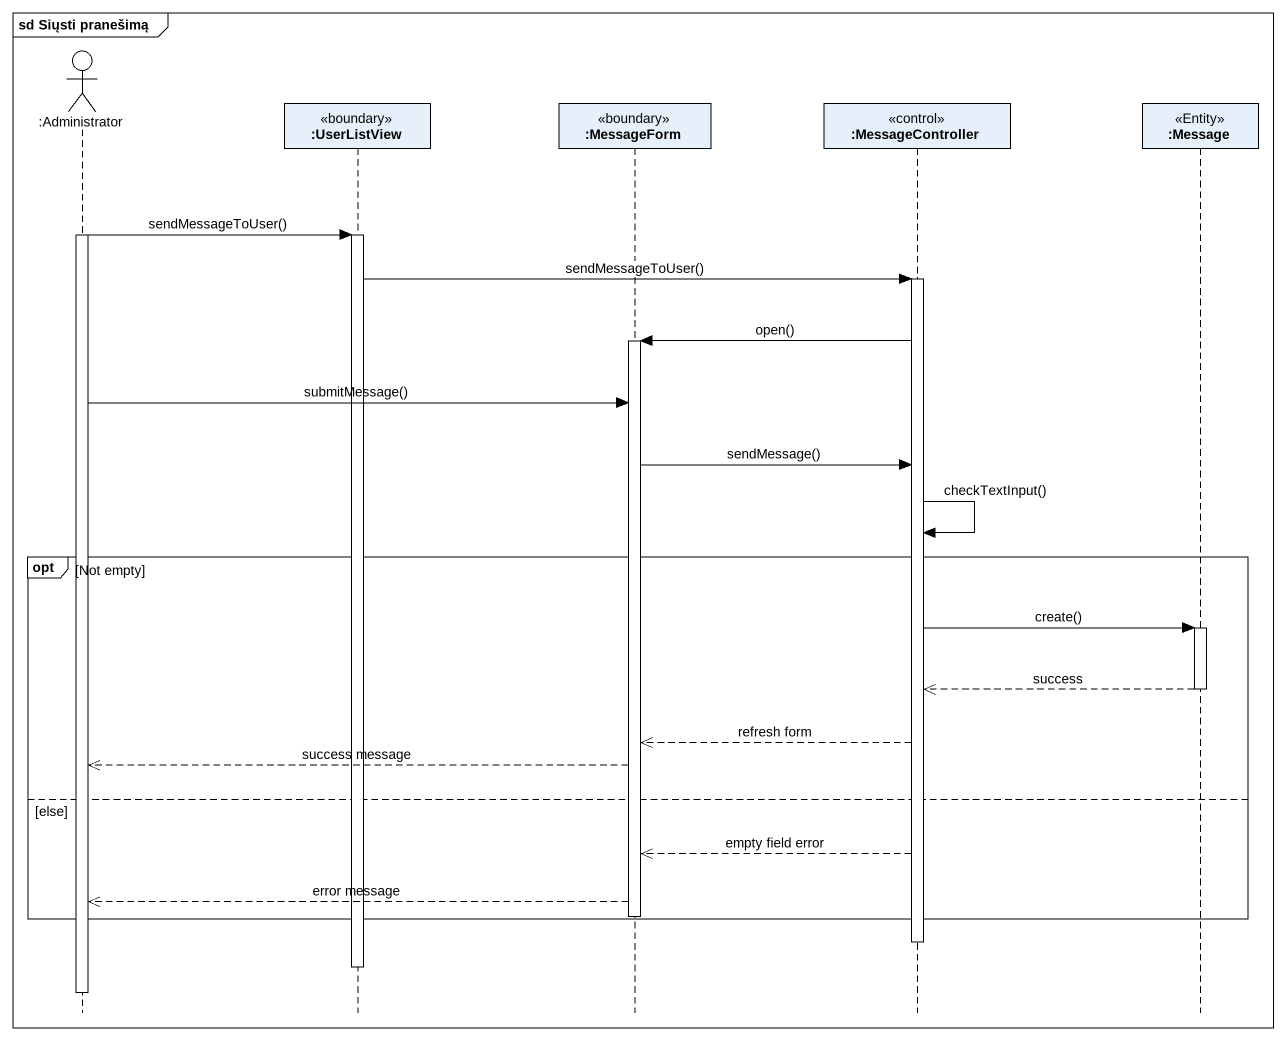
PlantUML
@startuml
mainframe sd Siųsti pranešimą
hide footbox
actor ":Administrator" as Administrator
participant ":UserListView" as UserListView <<boundary>>
participant ":MessageForm" as MessageForm <<boundary>>
participant ":MessageController" as MessageController <<control>>
participant ":Message" as Message <<Entity>>

activate Administrator
Administrator -> UserListView : sendMessageToUser()
activate UserListView
UserListView -> MessageController : sendMessageToUser()
activate MessageController
MessageController -> MessageForm : open()
activate MessageForm
Administrator -> MessageForm : submitMessage()
MessageForm -> MessageController : sendMessage()
MessageController -> MessageController : checkTextInput()
opt Not empty
  MessageController -> Message : create()
  activate Message
  Message -->> MessageController : success
  deactivate Message
  MessageController -->> MessageForm : refresh form
  MessageForm -->> Administrator : success message
else else
  MessageController -->> MessageForm : empty field error
  MessageForm -->> Administrator : error message
  deactivate MessageForm
end
deactivate MessageController
deactivate UserListView
deactivate Administrator
@enduml
